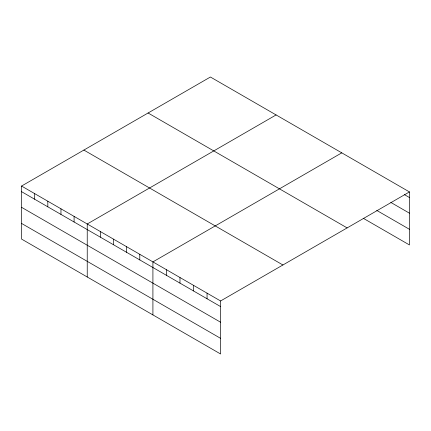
<?xml version="1.0" encoding="UTF-8"?>
<svg xmlns="http://www.w3.org/2000/svg" width="431" height="431" viewBox="0 0 431 431"><rect width="100%" height="100%" fill="white"/><g stroke="black" fill="none" stroke-linecap="round" stroke-linejoin="round"><path stroke-width="0.65" d="M21.55 186.052L220.586 300.967L220.586 353.986L21.55 239.07L21.55 186.052L210.414 77.014L409.45 191.93L409.45 244.948L363.209 218.248M276.093 114.937L87.234 223.975L87.234 276.993M341.778 152.854L152.913 261.897L152.913 314.916M220.586 300.967L409.45 191.93M404.375 194.607L409.45 197.538M390.842 202.435L409.45 213.183M376.742 210.414L409.45 229.303M148.086 112.997L347.127 227.907M83.873 150.069L282.914 264.984M21.55 191.66L220.586 306.576M21.55 207.306L220.586 322.221M21.55 223.425L220.586 338.34M207.052 293.15L207.052 298.764M193.519 285.338L193.519 290.947M179.98 277.526L179.98 283.135M166.447 269.709L166.447 275.317M139.779 254.312L139.779 259.92M126.639 246.726L126.639 252.334M113.504 239.146L113.504 244.754M100.369 231.56L100.369 237.169M74.094 216.389L74.094 221.997M60.96 208.809L60.96 214.417M47.825 201.223L47.825 206.832M34.685 193.638L34.685 199.246"/></g></svg>
